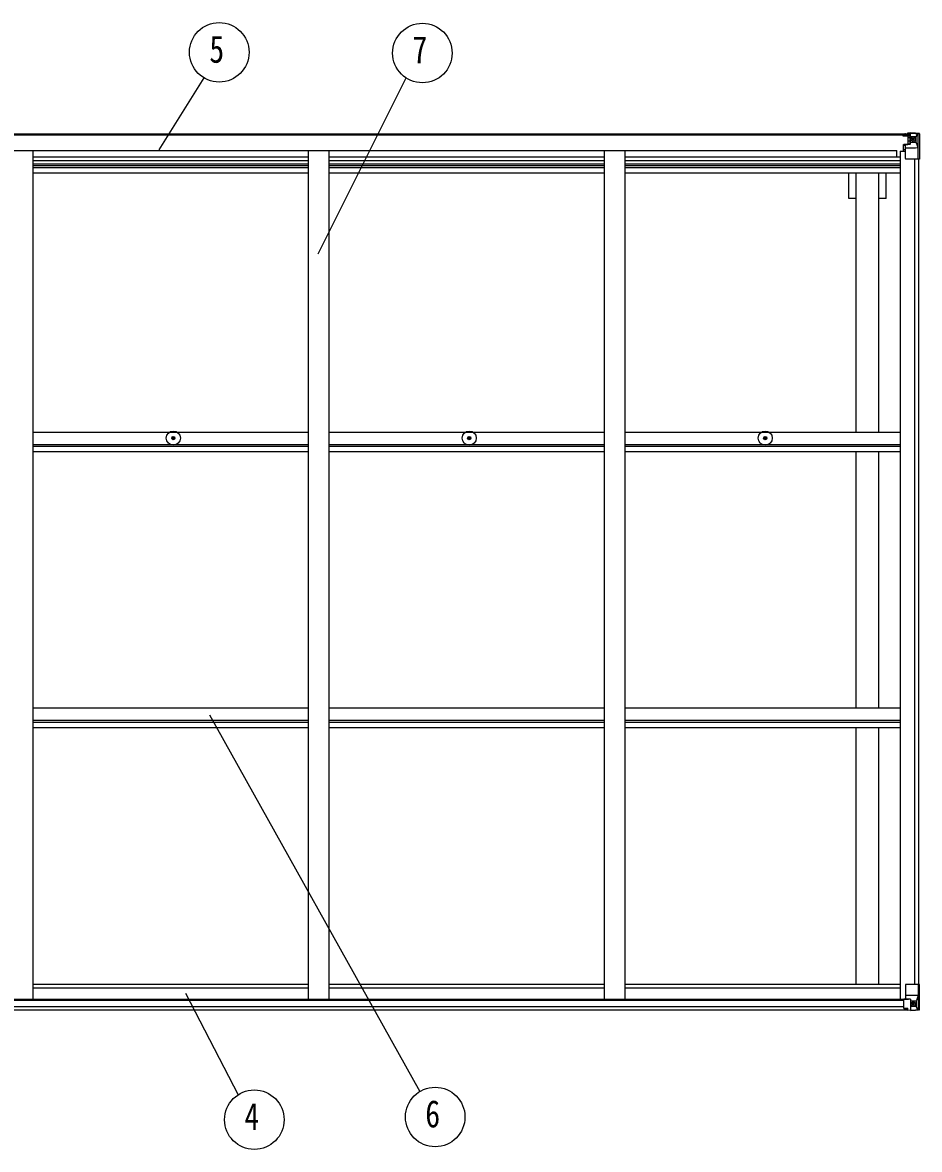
# Model space of a CAD drawing. Units: millimetres, scale not verified. Extents: x -10512 to 10512, y -7425 to 7425.
# Drawn here: x -1020 to 1150, y -147 to 2578 of the extents above; entities that cross this region are included whole.
import ezdxf
from ezdxf.enums import TextEntityAlignment as Align

# ---------------------------------------------------------------- set-up
doc = ezdxf.new("R2010")
doc.units = ezdxf.units.MM
doc.header["$LTSCALE"] = 30
for name, color, linetype in [('0-4_YKK_13', 4, 'Continuous'), ('0-5_YKK_A1', 4, 'Continuous'), ('0-6_YKK_D', 6, 'Continuous')]:
    doc.layers.add(name, color=color, linetype=linetype)
doc.styles.add('ＭＳ ゴシック', font='')
doc.styles.get('ＭＳ ゴシック').set_extended_font_data('MS Gothic')

msp = doc.modelspace()

# ---------------------------------------------------------------- linework, layer by layer
at = {"layer": '0-4_YKK_13'}
for p, q in [((1110.37, 2305.51), (1110.37, 2306.44)), ((1111.37, 2305.51), (1110.37, 2305.51)), ((1110.37, 2305.51), (1110.37, 2303.95)), ((1110.37, 2303.83), (1110.37, 2303.95)), ((1111.37, 2306.44), (1111.37, 2305.51)), ((1116.37, 2305.51), (1111.37, 2305.51)), ((1116.57, 2309.01), (1114.88, 2308.58)), ((1116.37, 2303.9), (1116.37, 2305.51)), ((1116.37, 2303.9), (1126.37, 2303.82)), ((1116.57, 2309.01), (1116.87, 2309.01)), ((1116.87, 2309.01), (1116.87, 2308.58)), ((1118.37, 2305.77), (1126.37, 2305.77)), ((1118.37, 2305.75), (1126.37, 2305.75)), ((1121.87, 2311.21), (1128.37, 2310.81)), ((1121.87, 2310.33), (1121.87, 2311.21)), ((1128.37, 2309.93), (1121.87, 2310.33)), ((1121.87, 2309.81), (1121.87, 2310.33)), ((1121.87, 2309.81), (1121.87, 2309.4)), ((1121.87, 2309.4), (1126.87, 2309.31)), ((1121.87, 2309.4), (1121.87, 2308.58)), ((1122.87, 2283.71), (1122.87, 2303.68)), ((1126.76, 2303.44), (1122.87, 2303.44)), ((1122.87, 2299.81), (1126.87, 2299.81)), ((1122.87, 2291.61), (1126.87, 2291.61)), ((1126.37, 2305.77), (1126.37, 2303.82)), ((1126.37, 2304.75), (1126.87, 2304.75)), ((1126.37, 2303.65), (1126.37, 2303.82)), ((1126.37, 2303.82), (1126.37, 2303.82)), ((1126.87, 2305.11), (1128.37, 2305.11)), ((1126.87, 2301.57), (1128.37, 2301.57)), ((1128.37, 2284.72), (1128.37, 2310.81)), ((1128.37, 2310.7), (1140.37, 2309.91)), ((1129.37, 2301.57), (1128.37, 2301.57)), ((1140.37, 2301.57), (1128.37, 2301.57)), ((1134.89, 2294.37), (1134.89, 2293.41)), ((1142.7, 2301.51), (1140.37, 2301.57)), ((1140.46, 2309.91), (1148.38, 2309.44)), ((1142.7, 2288.04), (1142.7, 2301.51)), ((1143.56, 2305.02), (1146.29, 2308.69)), ((1147.52, 2308.47), (1147.53, 2308.4)), ((1147.53, 2247.81), (1147.53, 2308.4)), ((1149.43, 2309.52), (1149.43, 2309.52)), ((1149.43, 2309.48), (1149.43, 2309.52)), ((1150.37, 2308.52), (1150.37, 2308.48)), ((1111.87, 2282.68), (1112.87, 2282.69)), ((1111.87, 2266.47), (1111.87, 2282.68)), ((1112.87, 2280.96), (1111.87, 2280.96)), ((1111.87, 2270.81), (1116.37, 2270.81)), ((1116.92, 2282.73), (1112.87, 2282.69)), ((1116.37, 2248.81), (1116.37, 2281.91)), ((1140.37, 2274.48), (1116.37, 2274.48)), ((1127.54, 2284.46), (1117.2, 2282.8)), ((1117.2, 2282.17), (1127.54, 2283.82)), ((1117.2, 2282.8), (1117.2, 2282.17)), ((1126.87, 2288.01), (1128.37, 2288.01)), ((1127.54, 2283.82), (1127.54, 2284.46)), ((1140.37, 2288.01), (1128.37, 2288.01)), ((1140.37, 2288.01), (1142.7, 2288.04)), ((1140.37, 2288.01), (1140.37, 2288.01)), ((1146.98, 2274.69), (1140.37, 2274.48)), ((1146.98, 2274.69), (1142.84, 2286.78)), ((1147.53, 2247.81), (1117.37, 2247.81)), ((-657.05, 1573.5), (-655.95, 1573.52)), ((-657.05, 1572.5), (-655.95, 1572.48)), ((-655.95, 1573.52), (-655.43, 1573.62)), ((-655.95, 1572.48), (-655.43, 1572.38)), ((-655.33, 1574.14), (-655.43, 1573.62)), ((-655.33, 1571.86), (-655.43, 1572.38)), ((-655.31, 1575.24), (-655.33, 1574.14)), ((-655.31, 1570.75), (-655.33, 1571.86)), ((-654.31, 1575.24), (-654.29, 1574.14)), ((-654.31, 1570.75), (-654.29, 1571.86)), ((-654.29, 1574.14), (-654.19, 1573.62)), ((-654.29, 1571.86), (-654.19, 1572.38)), ((-653.67, 1573.52), (-654.19, 1573.62)), ((-653.67, 1572.48), (-654.19, 1572.38)), ((-652.56, 1573.5), (-653.67, 1573.52)), ((-652.56, 1572.5), (-653.67, 1572.48)), ((58.95, 1573.5), (60.05, 1573.52)), ((58.95, 1572.5), (60.05, 1572.48)), ((60.05, 1573.52), (60.57, 1573.62)), ((60.05, 1572.48), (60.57, 1572.38)), ((60.67, 1574.14), (60.57, 1573.62)), ((60.67, 1571.86), (60.57, 1572.38)), ((60.69, 1575.24), (60.67, 1574.14)), ((60.69, 1570.75), (60.67, 1571.86)), ((61.69, 1575.24), (61.71, 1574.14)), ((61.69, 1570.75), (61.71, 1571.86)), ((61.71, 1574.14), (61.81, 1573.62)), ((61.71, 1571.86), (61.81, 1572.38)), ((62.33, 1573.52), (61.81, 1573.62)), ((62.33, 1572.48), (61.81, 1572.38)), ((63.44, 1573.5), (62.33, 1573.52)), ((63.44, 1572.5), (62.33, 1572.48)), ((774.95, 1573.5), (776.05, 1573.52)), ((774.95, 1572.5), (776.05, 1572.48)), ((776.05, 1573.52), (776.57, 1573.62)), ((776.05, 1572.48), (776.57, 1572.38)), ((776.67, 1574.14), (776.57, 1573.62)), ((776.67, 1571.86), (776.57, 1572.38)), ((776.69, 1575.24), (776.67, 1574.14)), ((776.69, 1570.75), (776.67, 1571.86)), ((777.69, 1575.24), (777.71, 1574.14)), ((777.69, 1570.75), (777.71, 1571.86)), ((777.71, 1574.14), (777.81, 1573.62)), ((777.71, 1571.86), (777.81, 1572.38)), ((778.33, 1573.52), (777.81, 1573.62)), ((778.33, 1572.48), (777.81, 1572.38)), ((779.44, 1573.5), (778.33, 1573.52)), ((779.44, 1572.5), (778.33, 1572.48)), ((1116.37, 250.84), (1116.37, 217.74)), ((1150.37, 251.84), (1117.37, 251.84)), ((1147.53, 251.84), (1147.53, 191.25)), ((1150.37, 191.13), (1150.37, 251.84)), ((1140.37, 225.17), (1116.37, 225.17)), ((1146.98, 224.95), (1140.37, 225.17)), ((1146.98, 224.95), (1142.84, 212.87)), ((1111.87, 214.68), (1111.87, 194.53)), ((1121.87, 215.62), (1112.87, 215.59)), ((1112.87, 193.81), (1121.87, 193.75)), ((1117.2, 217.48), (1127.54, 215.82)), ((1117.2, 216.84), (1117.2, 217.48)), ((1124.85, 215.62), (1117.2, 216.84)), ((1128.37, 215.62), (1121.87, 215.62)), ((1121.87, 188.44), (1121.87, 194.38)), ((1127.54, 215.82), (1127.54, 215.62)), ((1128.37, 215.62), (1128.37, 188.84)), ((1128.37, 211.64), (1140.37, 211.64)), ((1140.37, 198.08), (1128.37, 198.08)), ((1135.85, 205.28), (1135.85, 206.24)), ((1140.37, 211.64), (1140.37, 211.64)), ((1140.37, 211.64), (1142.7, 211.6)), ((1142.7, 198.13), (1140.37, 198.07)), ((1142.7, 211.6), (1142.7, 198.13)), ((1143.56, 194.63), (1146.29, 190.96)), ((1147.52, 191.18), (1147.53, 191.25)), ((1128.37, 188.95), (1140.37, 189.73)), ((1140.46, 189.74), (1148.38, 190.21)), ((1149.43, 190.17), (1149.43, 190.12))]:
    msp.add_line(p, q, dxfattribs=at)
for points in [[(1116.37, 2303.9), (1116.37, 2303.89), (1110.37, 2303.95)], [(1111.37, 2303.78), (1126.37, 2303.65), (1126.37, 2303.65)], [(1126.37, 2304.75), (1118.37, 2304.75), (1118.37, 2306.44)], [(1121.87, 2309.81), (1126.87, 2309.81), (1126.87, 2284.35)], [(1149.43, 2309.52), (1140.37, 2310.08), (1128.37, 2310.81)], [(1133.93, 2296.29), (1132.97, 2296.29), (1132.97, 2295.33), (1133.93, 2295.33)], [(1135.85, 2297.25), (1135.85, 2298.21), (1134.89, 2298.21), (1134.89, 2297.25)], [(1134.89, 2293.41), (1135.85, 2293.41), (1135.85, 2294.37)], [(1136.81, 2295.33), (1137.77, 2295.33), (1137.77, 2296.29), (1136.81, 2296.29)], [(1150.37, 2308.48), (1150.37, 2247.81), (1147.53, 2247.81)], [(1112.87, 2282.69), (1112.87, 2280.96), (1116.37, 2280.94)], [(1111.87, 194.53), (1111.88, 194.42), (1121.87, 194.38)], [(1133.93, 204.32), (1132.97, 204.32), (1132.97, 203.36), (1133.93, 203.36)], [(1135.85, 206.24), (1134.89, 206.24), (1134.89, 205.28)], [(1134.89, 202.4), (1134.89, 201.44), (1135.85, 201.44), (1135.85, 202.4)], [(1136.81, 203.36), (1137.77, 203.36), (1137.77, 204.32), (1136.81, 204.32)], [(1149.43, 190.12), (1140.37, 189.57), (1121.87, 188.44)]]:
    msp.add_lwpolyline(points, dxfattribs=at)
for centre, radius in [((1135.37, 2295.81), 5.3), ((-654.81, 1573), 17), ((61.19, 1573), 17), ((777.19, 1573), 17), ((-654.81, 1573), 4), ((61.19, 1573), 4), ((777.19, 1573), 4), ((1135.37, 203.84), 5.3)]:
    msp.add_circle(centre, radius, dxfattribs=at)
for centre, radius, start, end in [((1111.23, 2311.47), 7.69, 263.56574, 271.03001), ((1126.37, 2306.27), 0.5, 270.00309, 0.00198), ((1126.37, 2306.25), 0.5, 269.99891, 359.99891), ((1126.37, 2303.32), 0.5, 359.95536, 89.47105), ((1126.36, 2303.14), 0.513, 358.95293, 88.11972), ((1133.93, 2297.25), 0.96, 270, 0), ((1133.93, 2294.37), 0.96, 0, 90), ((1136.81, 2297.25), 0.96, 180, 270), ((1136.81, 2294.37), 0.96, 90, 180), ((1146.24, 2308.52), 1.28, 357.54105, 48.82169), ((1148.22, 2322.13), 12.7, 264.89689, 270.75534), ((1149.37, 2308.53), 1, 359.99921, 86.49983), ((1149.37, 2308.52), 0.999, 0.04917, 86.5576), ((1149.37, 2308.48), 0.999, 0.04917, 86.5576), ((1117.31, 2281.87), 0.937, 96.73234, 177.67791), ((1117.31, 2281.24), 0.937, 96.73234, 177.67791), ((1127.43, 2285.39), 0.937, 276.73234, 357.67791), ((1127.43, 2284.75), 0.937, 276.73234, 357.67791), ((1117.37, 2248.81), 1, 180, 270), ((-654.81, 1573), 2.3, 167.44414, 192.55586), ((-654.81, 1573), 2.3, 77.44414, 102.55586), ((-654.81, 1573), 2.3, 257.44414, 282.55586), ((-654.81, 1573), 2.3, 347.44414, 12.55586), ((61.19, 1573), 2.3, 167.44414, 192.55586), ((61.19, 1573), 2.3, 77.44414, 102.55586), ((61.19, 1573), 2.3, 257.44414, 282.55586), ((61.19, 1573), 2.3, 347.44414, 12.55586), ((777.19, 1573), 2.3, 167.44414, 192.55586), ((777.19, 1573), 2.3, 77.44414, 102.55586), ((777.19, 1573), 2.3, 257.44414, 282.55586), ((777.19, 1573), 2.3, 347.44414, 12.55586), ((1117.37, 250.84), 1, 90, 180), ((1117.31, 218.41), 0.937, 182.32209, 263.26766), ((1117.31, 217.77), 0.937, 182.32209, 263.26766), ((1127.43, 214.89), 0.937, 50.93398, 83.26766), ((1133.93, 205.28), 0.96, 270, 0), ((1133.93, 202.4), 0.96, 0, 90), ((1136.81, 205.28), 0.96, 180, 270), ((1136.81, 202.4), 0.96, 90, 180), ((1146.24, 191.13), 1.28, 311.17831, 2.45895), ((1149.37, 191.16), 0.999, 273.4424, 359.95083), ((1149.37, 191.13), 0.999, 273.4424, 359.95083), ((1149.37, 191.12), 1, 273.50017, 0.00079), ((1148.22, 177.52), 12.7, 89.24466, 95.10311)]:
    msp.add_arc(centre, radius, start, end, dxfattribs=at)
for centre, major_axis, ratio, start_param, end_param in [((1222.12, 2301.57), (-81.75, 0), 0.061163, 6.2824128, 6.2831853), ((1145.57, 2301.43), (-0.03, 5), 0.573921, 0.7672717, 1.551125), ((1147.24, 2306.5), (0.02, 3), 0.466854, 0.125683, 0.7596956), ((1147.43, 2309.6), (-2, 0.12), 0.060933, 2.0712557, 3.1453404), ((948.43, 2321.83), (-201, 12.36), 0.060933, 3.1453404, 3.145839), ((1144.11, 2288.06), (0, 3), 0.468246, 1.5772882, 2.0127935), ((1146.26, 2277.04), (-0.85, 2.32), 0.403757, 3.0087805, 3.9744392), ((1146.26, 222.61), (-0.85, -2.32), 0.403757, 2.3087461, 3.2744049), ((1112.87, 214.68), (-1, -0.021), 0.906239, 4.6936843, 6.2644806), ((1112.87, 194.52), (-1, 0.012), 0.707053, 0.1587743, 1.5795216), ((1222.12, 198.08), (-81.75, 0), 0.061163, 0, 0.0007725), ((1145.57, 198.21), (-0.03, -5), 0.573921, 4.7320603, 5.5159136), ((1144.11, 211.58), (0, -3), 0.468246, 4.2703918, 4.7058971), ((1147.24, 193.14), (0.02, -3), 0.466854, 5.5234897, 6.1575023), ((1147.43, 190.05), (-2, -0.12), 0.060933, 3.1378449, 4.2119296), ((948.43, 177.81), (-201, -12.36), 0.060933, 3.1373463, 3.1378449)]:
    msp.add_ellipse(centre, major_axis=major_axis, ratio=ratio, start_param=start_param, end_param=end_param, dxfattribs=at)
at = {"layer": '0-5_YKK_A1'}
for p, q in [((-1734.13, 2308.58), (1126.87, 2308.58)), ((-1734.13, 2306.44), (1126.87, 2306.44)), ((-1703.13, 2268.3), (1095.87, 2268.3)), ((-994.63, 2268.28), (-994.63, 215.82)), ((-328.63, 2268.28), (-328.63, 215.82)), ((-278.63, 2268.28), (-278.63, 215.82)), ((387.37, 2268.28), (387.37, 215.82)), ((437.37, 2268.28), (437.37, 215.82)), ((1095.87, 2252.78), (1095.87, 2268.3)), ((1103.37, 2266.47), (1103.37, 215.82)), ((1103.37, 2266.47), (1116.37, 2266.47)), ((-994.63, 2252.78), (-328.63, 2252.78)), ((-994.63, 2244.39), (-328.63, 2244.39)), ((-994.63, 2236.19), (-328.63, 2236.19)), ((-278.63, 2252.78), (387.37, 2252.78)), ((-278.63, 2244.39), (387.37, 2244.39)), ((-278.63, 2236.19), (387.37, 2236.19)), ((437.37, 2252.78), (1103.37, 2252.78)), ((437.37, 2244.39), (1103.37, 2244.39)), ((437.37, 2236.19), (1103.37, 2236.19)), ((1138.67, 2247.81), (1138.67, 251.84)), ((1148.37, 2247.81), (1148.37, 251.84)), ((-994.63, 2232.26), (-328.63, 2232.26)), ((-994.63, 2227.18), (-328.63, 2227.18)), ((-994.63, 2214.17), (-328.63, 2214.17)), ((-278.63, 2232.26), (387.37, 2232.26)), ((-278.63, 2227.18), (387.37, 2227.18)), ((-278.63, 2214.17), (387.37, 2214.17)), ((437.37, 2232.26), (1103.37, 2232.26)), ((437.37, 2227.18), (1103.37, 2227.18)), ((437.37, 2214.17), (1103.37, 2214.17)), ((979.17, 2152.58), (979.17, 2214.17)), ((996.87, 1587.52), (996.87, 2214.17)), ((1051.87, 1587.52), (1051.87, 2214.17)), ((1069.57, 2152.58), (1069.57, 2214.17)), ((996.87, 2152.58), (979.17, 2152.58)), ((1069.57, 2152.58), (1051.87, 2152.58)), ((-994.6, 1587.52), (-328.63, 1587.52)), ((-278.6, 1587.52), (387.37, 1587.52)), ((437.4, 1587.52), (1103.37, 1587.52)), ((-994.6, 1557.78), (-328.63, 1557.78)), ((-278.6, 1557.78), (387.37, 1557.78)), ((437.4, 1557.78), (1103.37, 1557.78)), ((-994.6, 1553.24), (-328.63, 1553.24)), ((-994.6, 1540.22), (-328.63, 1540.22)), ((-278.6, 1553.24), (387.37, 1553.24)), ((-278.6, 1540.22), (387.37, 1540.22)), ((437.4, 1553.24), (1103.37, 1553.24)), ((437.4, 1540.22), (1103.37, 1540.22)), ((996.87, 920.53), (996.87, 1540.22)), ((1051.87, 920.53), (1051.87, 1540.22)), ((-994.6, 920.53), (-328.63, 920.53)), ((-278.6, 920.53), (387.37, 920.53)), ((437.4, 920.53), (1103.37, 920.53)), ((-994.6, 890.79), (-328.63, 890.79)), ((-994.6, 886.24), (-328.63, 886.24)), ((-994.6, 873.23), (-328.63, 873.23)), ((-278.6, 890.79), (387.37, 890.79)), ((-278.6, 886.24), (387.37, 886.24)), ((-278.6, 873.23), (387.37, 873.23)), ((437.4, 890.79), (1103.37, 890.79)), ((437.4, 886.24), (1103.37, 886.24)), ((437.4, 873.23), (1103.37, 873.23)), ((996.87, 251.98), (996.87, 873.23)), ((1051.87, 251.98), (1051.87, 873.23)), ((-994.63, 251.98), (-328.63, 251.98)), ((-278.63, 251.98), (387.37, 251.98)), ((437.37, 251.98), (1103.37, 251.98)), ((-994.63, 243.64), (-328.63, 243.64)), ((-278.63, 243.64), (387.37, 243.64)), ((437.37, 243.64), (1103.37, 243.64)), ((-1719.13, 215.82), (1123.63, 215.82)), ((-1719.13, 213.55), (1111.87, 213.55)), ((-1719.13, 197.94), (1111.87, 197.94)), ((-1729.13, 190.04), (1121.87, 190.04))]:
    msp.add_line(p, q, dxfattribs=at)
at = {"layer": '0-6_YKK_D'}
for p, q in [((-689.42, 2269.83), (-580.21, 2443.89)), ((-304.46, 2018.15), (-91.51, 2443.81)), ((-567.35, 903.93), (-58.75, -7.53)), ((-625.08, 230.39), (-497.9, -15.01))]:
    msp.add_line(p, q, dxfattribs=at)
for centre in [(-543.68, 2505.93), (-52.23, 2504.15), (-21.2, -68.97), (-458.84, -75.49)]:
    msp.add_circle(centre, 72, dxfattribs=at)

# ---------------------------------------------------------------- texts
at = {"layer": '0-6_YKK_D', "style": 'ＭＳ ゴシック', "width": 0.8}
for s, p in [('5', (-567.68, 2460.93)), ('7', (-76.23, 2459.15)), ('4', (-482.84, -120.49)), ('6', (-45.2, -113.97))]:
    msp.add_text(s, height=65.98, dxfattribs=at).set_placement(p, align=Align.BOTTOM_LEFT)

doc.saveas('drawing.dxf')
